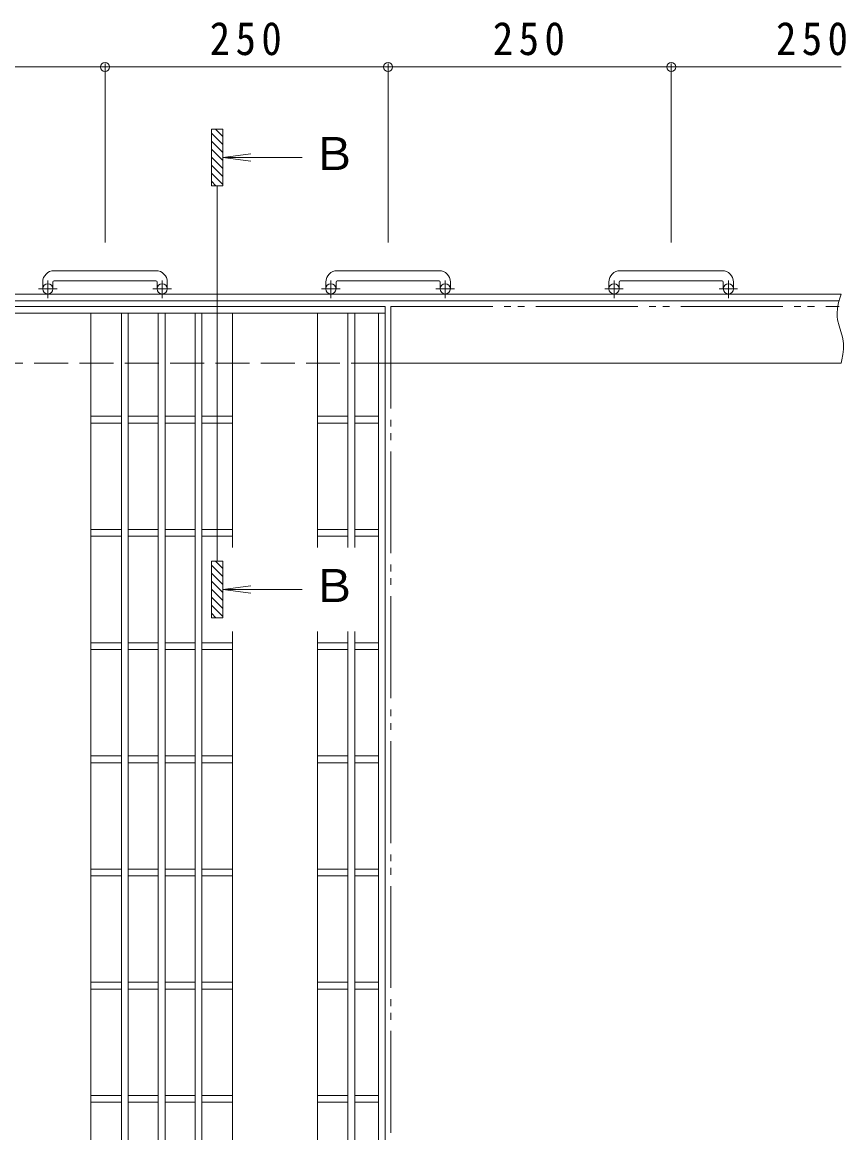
# Model space of a CAD drawing. Units: millimetres at full size, sheet at 1:10; details may follow other scales. Extents: x -1867 to 2123, y -1937 to 1840.
# Drawn here: x -891 to -164, y 551 to 1532 of the extents above; entities that cross this region are included whole.
import ezdxf
from ezdxf.enums import TextEntityAlignment as Align

# ---------------------------------------------------------------- set-up
doc = ezdxf.new("R2010")
doc.units = ezdxf.units.MM
doc.header["$LTSCALE"] = 10
doc.header["$PDMODE"] = 32
doc.header["$PDSIZE"] = 8
for name, pattern in [('CHAIN1', [8, 5, -1, 1, -1]), ('DASHED3', [4, 3, -1]), ('DOUBLE_CHAIN2', [12.8, 9, -1, 0.6, -0.6, 0.6, -1])]:
    doc.linetypes.add(name, pattern=pattern)
for name, color, linetype, lineweight in [('C-1', 2, 'Continuous', 9), ('C-2', 3, 'Continuous', 9), ('C-4', 7, 'Continuous', 9)]:
    doc.layers.add(name, color=color, linetype=linetype, lineweight=lineweight)
doc.styles.add('ＭＳ ゴシック', font='')
doc.styles.get('ＭＳ ゴシック').set_extended_font_data('MS Gothic')

msp = doc.modelspace()

# ---------------------------------------------------------------- linework, layer by layer
at = {"layer": 'C-1'}
for p, q in [((-772.76, 1312.14), (-862.76, 1312.14)), ((-522.76, 1312.14), (-612.76, 1312.14)), ((-272.76, 1312.14), (-362.76, 1312.14)), ((-872.76, 1302.14), (-872.76, 1296.04)), ((-863.76, 1302.14), (-863.76, 1296.04)), ((-862.76, 1303.14), (-772.76, 1303.14)), ((-771.76, 1302.14), (-771.76, 1296.04)), ((-762.76, 1302.14), (-762.76, 1296.04)), ((-622.76, 1302.14), (-622.76, 1296.04)), ((-613.76, 1302.14), (-613.76, 1296.04)), ((-612.76, 1303.14), (-522.76, 1303.14)), ((-521.76, 1302.14), (-521.76, 1296.04)), ((-512.76, 1302.14), (-512.76, 1296.04)), ((-372.76, 1302.14), (-372.76, 1296.04)), ((-363.76, 1302.14), (-363.76, 1296.04)), ((-362.76, 1303.14), (-272.76, 1303.14)), ((-271.76, 1302.14), (-271.76, 1296.04)), ((-262.76, 1302.14), (-262.76, 1296.04)), ((-167.76, 1291.54), (-1567.76, 1291.54)), ((-169.47, 1285.54), (-1567.76, 1285.54)), ((-167.76, 1230.54), (-570.26, 1230.54))]:
    msp.add_line(p, q, dxfattribs=at)
at = {"layer": 'C-1', "linetype": 'CHAIN1'}
for p, q in [((-860.1, 1296.04), (-876.51, 1296.04)), ((-868.26, 1287.93), (-868.26, 1303.53)), ((-759.1, 1296.04), (-775.51, 1296.04)), ((-767.26, 1287.93), (-767.26, 1303.53)), ((-610.1, 1296.04), (-626.51, 1296.04)), ((-618.26, 1287.93), (-618.26, 1303.53)), ((-509.1, 1296.04), (-525.51, 1296.04)), ((-517.26, 1287.93), (-517.26, 1303.53)), ((-360.1, 1296.04), (-376.51, 1296.04)), ((-368.26, 1287.93), (-368.26, 1303.53)), ((-259.1, 1296.04), (-275.51, 1296.04)), ((-267.26, 1287.93), (-267.26, 1303.53))]:
    msp.add_line(p, q, dxfattribs=at)
at = {"layer": 'C-1', "linetype": 'DASHED3'}
msp.add_line((-570.26, 1230.54), (-1567.76, 1230.54), dxfattribs=at)
at = {"layer": 'C-1'}
msp.add_lwpolyline([(-167.76, 1291.54), (-168.6, 1288.74), (-169.92, 1283.92), (-170.89, 1279.11), (-171.31, 1274.33), (-171.2, 1271.57), (-170.77, 1268.6), (-169.46, 1263.49), (-167.85, 1258.4), (-166.43, 1253.28), (-165.88, 1250.29), (-165.64, 1247.57), (-165.74, 1242.85), (-166.32, 1238.09), (-167.19, 1233.32), (-167.76, 1230.54)], dxfattribs=at)
for centre in [(-868.26, 1296.04), (-767.26, 1296.04), (-618.26, 1296.04), (-517.26, 1296.04), (-368.26, 1296.04), (-267.26, 1296.04)]:
    msp.add_circle(centre, 4.5, dxfattribs=at)
for centre, radius, start, end in [((-862.76, 1302.14), 10, 90, 180), ((-772.76, 1302.14), 10, 0, 90), ((-612.76, 1302.14), 10, 90, 180), ((-522.76, 1302.14), 10, 0, 90), ((-362.76, 1302.14), 10, 90, 180), ((-272.76, 1302.14), 10, 0, 90), ((-862.76, 1302.14), 1, 90, 180), ((-772.76, 1302.14), 1, 0, 90), ((-612.76, 1302.14), 1, 90, 180), ((-522.76, 1302.14), 1, 0, 90), ((-362.76, 1302.14), 1, 90, 180), ((-272.76, 1302.14), 1, 0, 90)]:
    msp.add_arc(centre, radius, start, end, dxfattribs=at)
at = {"layer": 'C-2'}
for p, q in [((-570.26, 1280.54), (-1565.26, 1280.54)), ((-570.26, 1280.54), (-570.26, -19.46)), ((-570.26, 1274.54), (-1565.26, 1274.54)), ((-830.26, 1274.54), (-830.26, -13.46)), ((-803.26, 1274.54), (-803.26, -13.46)), ((-797.26, 1274.54), (-797.26, -13.46)), ((-770.76, 1274.54), (-770.76, -13.46)), ((-764.76, 1274.54), (-764.76, -13.46)), ((-738.26, 1274.54), (-738.26, -13.46)), ((-732.26, 1274.54), (-732.26, -13.46)), ((-705.26, 1274.54), (-705.26, 1067.54)), ((-630.26, 1274.54), (-630.26, 1067.54)), ((-603.26, 1274.54), (-603.26, 1067.54)), ((-597.26, 1274.54), (-597.26, 1067.54)), ((-576.26, 1274.54), (-576.26, -13.46)), ((-803.26, 1183.54), (-830.26, 1183.54)), ((-803.26, 1177.54), (-830.26, 1177.54)), ((-770.76, 1183.54), (-797.26, 1183.54)), ((-770.76, 1177.54), (-797.26, 1177.54)), ((-738.26, 1183.54), (-764.76, 1183.54)), ((-738.26, 1177.54), (-764.76, 1177.54)), ((-705.26, 1183.54), (-732.26, 1183.54)), ((-705.26, 1177.54), (-732.26, 1177.54)), ((-603.26, 1183.54), (-630.26, 1183.54)), ((-603.26, 1177.54), (-630.26, 1177.54)), ((-576.26, 1183.54), (-597.26, 1183.54)), ((-576.26, 1177.54), (-597.26, 1177.54)), ((-803.26, 1083.54), (-830.26, 1083.54)), ((-770.76, 1083.54), (-797.26, 1083.54)), ((-738.26, 1083.54), (-764.76, 1083.54)), ((-705.26, 1083.54), (-732.26, 1083.54)), ((-603.26, 1083.54), (-630.26, 1083.54)), ((-576.26, 1083.54), (-597.26, 1083.54)), ((-803.26, 1077.54), (-830.26, 1077.54)), ((-770.76, 1077.54), (-797.26, 1077.54)), ((-738.26, 1077.54), (-764.76, 1077.54)), ((-705.26, 1077.54), (-732.26, 1077.54)), ((-603.26, 1077.54), (-630.26, 1077.54)), ((-576.26, 1077.54), (-597.26, 1077.54)), ((-705.26, 993.54), (-705.26, -13.46)), ((-630.26, 993.54), (-630.26, -13.46)), ((-603.26, 993.54), (-603.26, -13.46)), ((-597.26, 993.54), (-597.26, -13.46)), ((-803.26, 983.54), (-830.26, 983.54)), ((-770.76, 983.54), (-797.26, 983.54)), ((-738.26, 983.54), (-764.76, 983.54)), ((-705.26, 983.54), (-732.26, 983.54)), ((-603.26, 983.54), (-630.26, 983.54)), ((-576.26, 983.54), (-597.26, 983.54)), ((-803.26, 977.54), (-830.26, 977.54)), ((-770.76, 977.54), (-797.26, 977.54)), ((-738.26, 977.54), (-764.76, 977.54)), ((-705.26, 977.54), (-732.26, 977.54)), ((-603.26, 977.54), (-630.26, 977.54)), ((-576.26, 977.54), (-597.26, 977.54)), ((-803.26, 883.54), (-830.26, 883.54)), ((-770.76, 883.54), (-797.26, 883.54)), ((-738.26, 883.54), (-764.76, 883.54)), ((-705.26, 883.54), (-732.26, 883.54)), ((-603.26, 883.54), (-630.26, 883.54)), ((-576.26, 883.54), (-597.26, 883.54)), ((-803.26, 877.54), (-830.26, 877.54)), ((-770.76, 877.54), (-797.26, 877.54)), ((-738.26, 877.54), (-764.76, 877.54)), ((-705.26, 877.54), (-732.26, 877.54)), ((-603.26, 877.54), (-630.26, 877.54)), ((-576.26, 877.54), (-597.26, 877.54)), ((-803.26, 783.54), (-830.26, 783.54)), ((-803.26, 777.54), (-830.26, 777.54)), ((-770.76, 783.54), (-797.26, 783.54)), ((-770.76, 777.54), (-797.26, 777.54)), ((-738.26, 783.54), (-764.76, 783.54)), ((-738.26, 777.54), (-764.76, 777.54)), ((-705.26, 783.54), (-732.26, 783.54)), ((-705.26, 777.54), (-732.26, 777.54)), ((-603.26, 783.54), (-630.26, 783.54)), ((-603.26, 777.54), (-630.26, 777.54)), ((-576.26, 783.54), (-597.26, 783.54)), ((-576.26, 777.54), (-597.26, 777.54)), ((-803.26, 683.54), (-830.26, 683.54)), ((-803.26, 677.54), (-830.26, 677.54)), ((-770.76, 683.54), (-797.26, 683.54)), ((-770.76, 677.54), (-797.26, 677.54)), ((-738.26, 683.54), (-764.76, 683.54)), ((-738.26, 677.54), (-764.76, 677.54)), ((-705.26, 683.54), (-732.26, 683.54)), ((-705.26, 677.54), (-732.26, 677.54)), ((-603.26, 683.54), (-630.26, 683.54)), ((-603.26, 677.54), (-630.26, 677.54)), ((-576.26, 683.54), (-597.26, 683.54)), ((-576.26, 677.54), (-597.26, 677.54)), ((-803.26, 583.54), (-830.26, 583.54)), ((-770.76, 583.54), (-797.26, 583.54)), ((-738.26, 583.54), (-764.76, 583.54)), ((-705.26, 583.54), (-732.26, 583.54)), ((-603.26, 583.54), (-630.26, 583.54)), ((-576.26, 583.54), (-597.26, 583.54)), ((-803.26, 577.54), (-830.26, 577.54)), ((-770.76, 577.54), (-797.26, 577.54)), ((-738.26, 577.54), (-764.76, 577.54)), ((-705.26, 577.54), (-732.26, 577.54)), ((-603.26, 577.54), (-630.26, 577.54)), ((-576.26, 577.54), (-597.26, 577.54))]:
    msp.add_line(p, q, dxfattribs=at)
at = {"layer": 'C-2', "linetype": 'DOUBLE_CHAIN2'}
for q in [(-565.26, -19.46), (-169.47, 1280.54)]:
    msp.add_line((-565.26, 1280.54), q, dxfattribs=at)
at = {"layer": 'C-4'}
for p, q in [((-1317.76, 1492.14), (-817.76, 1492.14)), ((-817.76, 1337.14), (-817.76, 1495.14)), ((-817.76, 1492.14), (-317.76, 1492.14)), ((-567.76, 1337.14), (-567.76, 1495.14)), ((-317.76, 1337.14), (-317.76, 1495.14)), ((-317.76, 1492.14), (-167.76, 1492.14)), ((-723.76, 1437.14), (-723.76, 1387.14)), ((-713.76, 1437.14), (-723.76, 1437.14)), ((-713.76, 1423.54), (-723.76, 1433.54)), ((-713.76, 1430.61), (-720.29, 1437.14)), ((-713.76, 1437.14), (-713.76, 1387.14)), ((-713.76, 1416.47), (-723.76, 1426.47)), ((-713.76, 1409.4), (-723.76, 1419.4)), ((-713.76, 1412.14), (-688.98, 1415.4)), ((-713.76, 1402.33), (-723.76, 1412.33)), ((-713.76, 1395.26), (-723.76, 1405.26)), ((-713.76, 1412.14), (-688.98, 1408.88)), ((-713.76, 1412.14), (-643.76, 1412.14)), ((-713.76, 1388.19), (-723.76, 1398.19)), ((-719.79, 1387.14), (-723.76, 1391.11)), ((-713.76, 1387.14), (-723.76, 1387.14)), ((-718.76, 1055.54), (-718.76, 1387.14)), ((-723.76, 1005.54), (-723.76, 1055.54)), ((-713.76, 1055.54), (-723.76, 1055.54)), ((-713.76, 1041.94), (-723.76, 1051.94)), ((-713.76, 1049.01), (-720.29, 1055.54)), ((-713.76, 1005.54), (-713.76, 1055.54)), ((-713.76, 1034.87), (-723.76, 1044.87)), ((-713.76, 1027.8), (-723.76, 1037.8)), ((-713.76, 1020.73), (-723.76, 1030.73)), ((-713.76, 1030.54), (-688.98, 1033.81)), ((-713.76, 1030.54), (-688.98, 1027.28)), ((-713.76, 1030.54), (-643.76, 1030.54)), ((-713.76, 1013.66), (-723.76, 1023.66)), ((-713.76, 1006.59), (-723.76, 1016.59)), ((-719.79, 1005.54), (-723.76, 1009.52)), ((-713.76, 1005.54), (-723.76, 1005.54))]:
    msp.add_line(p, q, dxfattribs=at)
for p in [(-817.76, 1492.14), (-567.76, 1492.14), (-317.76, 1492.14)]:
    msp.add_point(p, dxfattribs=at)

# ---------------------------------------------------------------- texts
at = {"layer": 'C-4', "color": 2, "style": 'ＭＳ ゴシック'}
for p in [(-635.48, 1392.14), (-635.48, 1010.54)]:
    msp.add_text('Ｂ', height=29.33, dxfattribs=at).set_placement(p, align=Align.BOTTOM_LEFT)
at = {"layer": 'C-4', "color": 2, "char_height": 29.33, "attachment_point": 7, "style": 'ＭＳ ゴシック'}
for insert in [(-725.26, 1502.14), (-475.26, 1502.14), (-225.26, 1502.14)]:
    msp.add_mtext('\\T1.27;\\W0.9;250', dxfattribs=dict(at, insert=insert))

doc.saveas('drawing.dxf')
